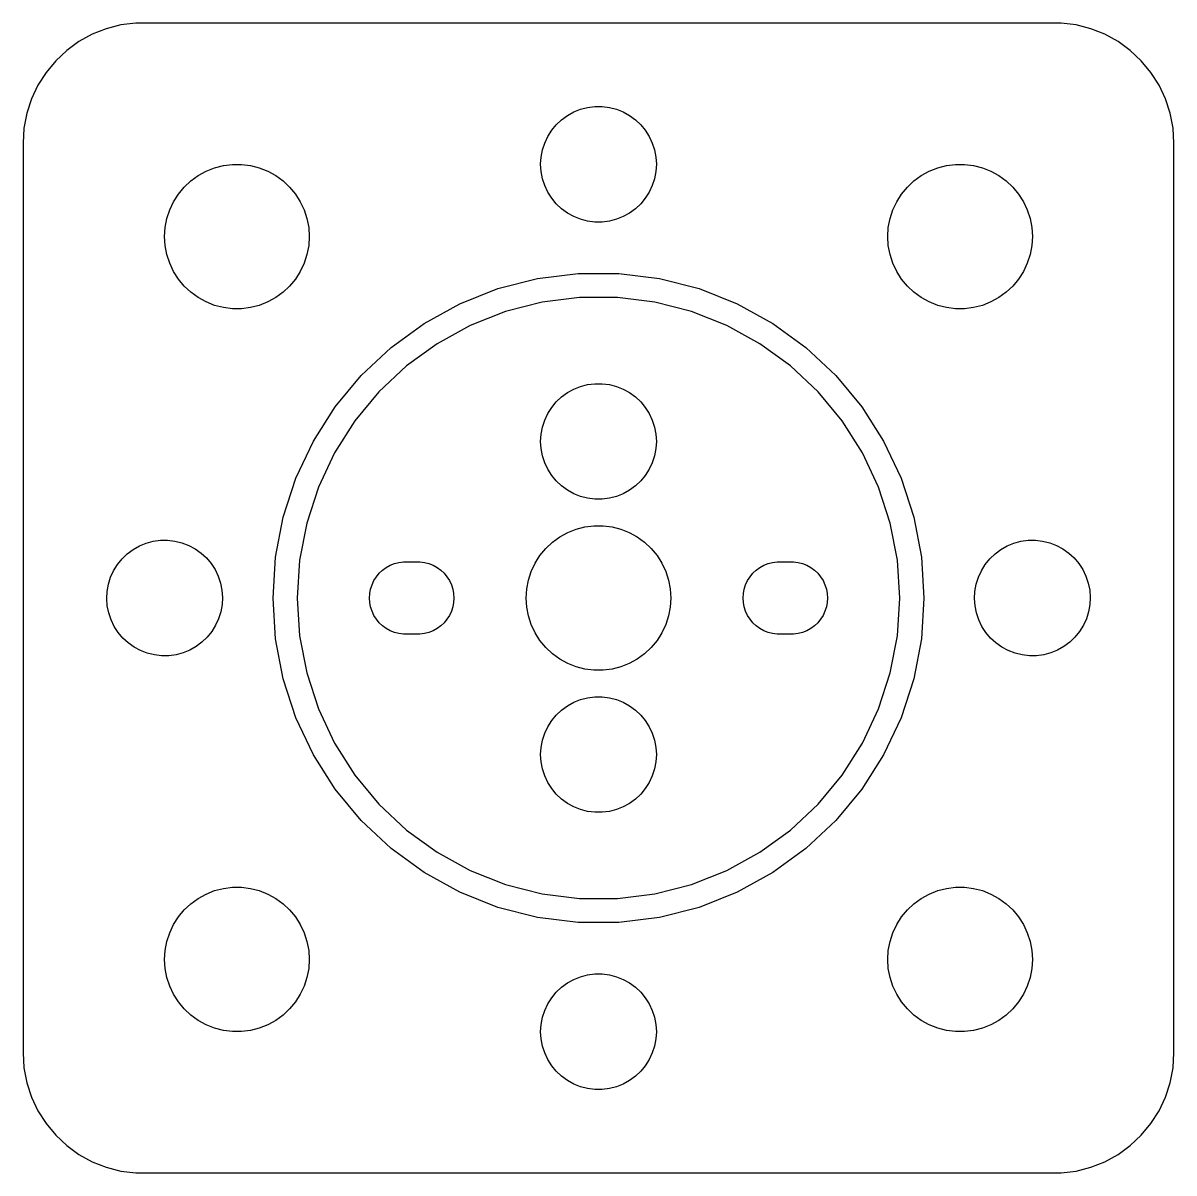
# Model space of a CAD drawing. Header units: metres. Extents: x -24 to 24, y -24 to 186.
# Drawn here: x -23.88 to 23.88, y 138.13 to 185.87 of the extents above; entities that cross this region are included whole.
import ezdxf

# ---------------------------------------------------------------- set-up
doc = ezdxf.new("R2010")
doc.units = ezdxf.units.M

msp = doc.modelspace()

# ---------------------------------------------------------------- linework, layer by layer
for p, q in [((-19.8119, 185.786), (-20.4201, 185.63)), ((-19.1889, 185.865), (-19.8119, 185.786)), ((19.1889, 185.865), (-19.1889, 185.865)), ((19.8119, 185.786), (19.1889, 185.865)), ((20.4201, 185.63), (19.8119, 185.786)), ((-21.0039, 185.399), (-21.5541, 185.097)), ((-20.4201, 185.63), (-21.0039, 185.399)), ((21.0039, 185.399), (20.4201, 185.63)), ((21.5541, 185.097), (21.0039, 185.399)), ((-21.5541, 185.097), (-22.0621, 184.728)), ((22.0621, 184.728), (21.5541, 185.097)), ((-22.0621, 184.728), (-22.5198, 184.298)), ((22.5198, 184.298), (22.0621, 184.728)), ((-22.5198, 184.298), (-22.9201, 183.814)), ((22.9201, 183.814), (22.5198, 184.298)), ((-22.9201, 183.814), (-23.2565, 183.284)), ((23.2565, 183.284), (22.9201, 183.814)), ((-23.2565, 183.284), (-23.5239, 182.716)), ((23.5239, 182.716), (23.2565, 183.284)), ((-23.5239, 182.716), (-23.7179, 182.118)), ((23.7179, 182.118), (23.5239, 182.716)), ((-23.7179, 182.118), (-23.8356, 181.502)), ((-1.52982, 181.849), (-1.28598, 182.026)), ((-1.28598, 182.026), (-1.02187, 182.172)), ((-1.02187, 182.172), (-0.741638, 182.283)), ((-0.741638, 182.283), (-0.449707, 182.357)), ((-0.449707, 182.357), (-0.150696, 182.395)), ((-0.150696, 182.395), (0.150696, 182.395)), ((0.150696, 182.395), (0.449707, 182.357)), ((0.449707, 182.357), (0.741638, 182.283)), ((0.741638, 182.283), (1.02187, 182.172)), ((1.02187, 182.172), (1.28598, 182.026)), ((1.28598, 182.026), (1.52982, 181.849)), ((23.8356, 181.502), (23.7179, 182.118)), ((-23.8356, 181.502), (-23.875, 180.875)), ((-1.94164, 181.411), (-1.74951, 181.643)), ((-1.74951, 181.643), (-1.52982, 181.849)), ((1.52982, 181.849), (1.74951, 181.643)), ((1.74951, 181.643), (1.94164, 181.411)), ((23.875, 180.875), (23.8356, 181.502)), ((-2.23146, 180.883), (-2.10313, 181.156)), ((-2.10313, 181.156), (-1.94164, 181.411)), ((1.94164, 181.411), (2.10313, 181.156)), ((2.10313, 181.156), (2.23146, 180.883)), ((-23.875, 180.875), (-23.875, 143.125)), ((-2.38107, 180.301), (-2.32458, 180.597)), ((-2.32458, 180.597), (-2.23146, 180.883)), ((2.23146, 180.883), (2.32458, 180.597)), ((2.32458, 180.597), (2.38107, 180.301)), ((23.875, 143.125), (23.875, 180.875)), ((-2.39999, 180), (-2.38107, 180.301)), ((2.38107, 180.301), (2.39999, 180)), ((-16.6075, 179.533), (-16.2773, 179.714)), ((-16.2773, 179.714), (-15.927, 179.853)), ((-15.927, 179.853), (-15.5621, 179.947)), ((-15.5621, 179.947), (-15.1884, 179.994)), ((-15.1884, 179.994), (-14.8116, 179.994)), ((-14.8116, 179.994), (-14.4379, 179.947)), ((-14.4379, 179.947), (-14.0729, 179.853)), ((-14.0729, 179.853), (-13.7227, 179.714)), ((-13.7227, 179.714), (-13.3925, 179.533)), ((-2.38107, 179.699), (-2.39999, 180)), ((-2.32458, 179.403), (-2.38107, 179.699)), ((2.38107, 179.699), (2.32458, 179.403)), ((2.39999, 180), (2.38107, 179.699)), ((13.3925, 179.533), (13.7227, 179.714)), ((13.7227, 179.714), (14.0729, 179.853)), ((14.0729, 179.853), (14.4379, 179.947)), ((14.4379, 179.947), (14.8116, 179.994)), ((14.8116, 179.994), (15.1884, 179.994)), ((15.1884, 179.994), (15.5621, 179.947)), ((15.5621, 179.947), (15.927, 179.853)), ((15.927, 179.853), (16.2773, 179.714)), ((16.2773, 179.714), (16.6075, 179.533)), ((-17.1869, 179.054), (-16.9123, 179.312)), ((-16.9123, 179.312), (-16.6075, 179.533)), ((-13.3925, 179.533), (-13.0877, 179.312)), ((-13.0877, 179.312), (-12.8131, 179.054)), ((-2.23146, 179.117), (-2.32458, 179.403)), ((-2.10313, 178.844), (-2.23146, 179.117)), ((2.23146, 179.117), (2.10313, 178.844)), ((2.32458, 179.403), (2.23146, 179.117)), ((12.8131, 179.054), (13.0877, 179.312)), ((13.0877, 179.312), (13.3925, 179.533)), ((16.6075, 179.533), (16.9123, 179.312)), ((16.9123, 179.312), (17.1869, 179.054)), ((-17.6289, 178.445), (-17.427, 178.763)), ((-17.427, 178.763), (-17.1869, 179.054)), ((-12.8131, 179.054), (-12.5729, 178.763)), ((-12.5729, 178.763), (-12.3711, 178.445)), ((-1.94164, 178.589), (-2.10313, 178.844)), ((-1.74951, 178.357), (-1.94164, 178.589)), ((1.94164, 178.589), (1.74951, 178.357)), ((2.10313, 178.844), (1.94164, 178.589)), ((12.3711, 178.445), (12.5729, 178.763)), ((12.5729, 178.763), (12.8131, 179.054)), ((17.1869, 179.054), (17.427, 178.763)), ((17.427, 178.763), (17.6289, 178.445)), ((-17.7893, 178.104), (-17.6289, 178.445)), ((-12.3711, 178.445), (-12.2107, 178.104)), ((-1.52982, 178.151), (-1.74951, 178.357)), ((-1.28598, 177.974), (-1.52982, 178.151)), ((1.52982, 178.151), (1.28598, 177.974)), ((1.74951, 178.357), (1.52982, 178.151)), ((12.2107, 178.104), (12.3711, 178.445)), ((17.6289, 178.445), (17.7893, 178.104)), ((-17.9763, 177.376), (-17.9057, 177.746)), ((-17.9057, 177.746), (-17.7893, 178.104)), ((-12.2107, 178.104), (-12.0942, 177.746)), ((-12.0942, 177.746), (-12.0237, 177.376)), ((-1.02187, 177.828), (-1.28598, 177.974)), ((-0.741638, 177.717), (-1.02187, 177.828)), ((-0.449707, 177.643), (-0.741638, 177.717)), ((-0.150696, 177.605), (-0.449707, 177.643)), ((0.449707, 177.643), (0.150696, 177.605)), ((0.741638, 177.717), (0.449707, 177.643)), ((1.02187, 177.828), (0.741638, 177.717)), ((1.28598, 177.974), (1.02187, 177.828)), ((12.0237, 177.376), (12.0942, 177.746)), ((12.0942, 177.746), (12.2107, 178.104)), ((17.7893, 178.104), (17.9057, 177.746)), ((17.9057, 177.746), (17.9763, 177.376)), ((-18, 177), (-17.9763, 177.376)), ((-12.0237, 177.376), (-12, 177)), ((0.150696, 177.605), (-0.150696, 177.605)), ((12, 177), (12.0237, 177.376)), ((17.9763, 177.376), (18, 177)), ((-17.9763, 176.624), (-18, 177)), ((-12, 177), (-12.0237, 176.624)), ((12.0237, 176.624), (12, 177)), ((18, 177), (17.9763, 176.624)), ((-17.9057, 176.254), (-17.9763, 176.624)), ((-17.7893, 175.896), (-17.9057, 176.254)), ((-12.0942, 176.254), (-12.2107, 175.896)), ((-12.0237, 176.624), (-12.0942, 176.254)), ((12.0942, 176.254), (12.0237, 176.624)), ((12.2107, 175.896), (12.0942, 176.254)), ((17.9057, 176.254), (17.7893, 175.896)), ((17.9763, 176.624), (17.9057, 176.254)), ((-17.6289, 175.555), (-17.7893, 175.896)), ((-12.2107, 175.896), (-12.3711, 175.555)), ((12.3711, 175.555), (12.2107, 175.896)), ((17.7893, 175.896), (17.6289, 175.555)), ((-17.427, 175.237), (-17.6289, 175.555)), ((-12.3711, 175.555), (-12.5729, 175.237)), ((-4.17172, 174.839), (-2.52963, 175.261)), ((-2.52963, 175.261), (-0.847672, 175.473)), ((-0.847672, 175.473), (0.847672, 175.473)), ((0.847672, 175.473), (2.52963, 175.261)), ((2.52963, 175.261), (4.17172, 174.839)), ((12.5729, 175.237), (12.3711, 175.555)), ((17.6289, 175.555), (17.427, 175.237)), ((-17.1869, 174.946), (-17.427, 175.237)), ((-16.9123, 174.688), (-17.1869, 174.946)), ((-12.8131, 174.946), (-13.0877, 174.688)), ((-12.5729, 175.237), (-12.8131, 174.946)), ((-5.74802, 174.215), (-4.17172, 174.839)), ((4.17172, 174.839), (5.74802, 174.215)), ((12.8131, 174.946), (12.5729, 175.237)), ((13.0877, 174.688), (12.8131, 174.946)), ((17.1869, 174.946), (16.9123, 174.688)), ((17.427, 175.237), (17.1869, 174.946)), ((-16.6075, 174.467), (-16.9123, 174.688)), ((-16.2773, 174.286), (-16.6075, 174.467)), ((-13.3925, 174.467), (-13.7227, 174.286)), ((-13.0877, 174.688), (-13.3925, 174.467)), ((-0.784866, 174.475), (-2.34225, 174.279)), ((0.784866, 174.475), (-0.784866, 174.475)), ((2.34225, 174.279), (0.784866, 174.475)), ((13.3925, 174.467), (13.0877, 174.688)), ((13.7227, 174.286), (13.3925, 174.467)), ((16.6075, 174.467), (16.2773, 174.286)), ((16.9123, 174.688), (16.6075, 174.467)), ((-15.927, 174.147), (-16.2773, 174.286)), ((-15.5621, 174.053), (-15.927, 174.147)), ((-15.1884, 174.006), (-15.5621, 174.053)), ((-14.8116, 174.006), (-15.1884, 174.006)), ((-14.4379, 174.053), (-14.8116, 174.006)), ((-14.0729, 174.147), (-14.4379, 174.053)), ((-13.7227, 174.286), (-14.0729, 174.147)), ((-7.23366, 173.398), (-5.74802, 174.215)), ((-3.8627, 173.888), (-5.32224, 173.31)), ((-2.34225, 174.279), (-3.8627, 173.888)), ((3.8627, 173.888), (2.34225, 174.279)), ((5.32224, 173.31), (3.8627, 173.888)), ((5.74802, 174.215), (7.23366, 173.398)), ((14.0729, 174.147), (13.7227, 174.286)), ((14.4379, 174.053), (14.0729, 174.147)), ((14.8116, 174.006), (14.4379, 174.053)), ((15.1884, 174.006), (14.8116, 174.006)), ((15.5621, 174.053), (15.1884, 174.006)), ((15.927, 174.147), (15.5621, 174.053)), ((16.2773, 174.286), (15.927, 174.147)), ((-8.60521, 172.402), (-7.23366, 173.398)), ((7.23366, 173.398), (8.60521, 172.402)), ((-5.32224, 173.31), (-6.69783, 172.554)), ((6.69783, 172.554), (5.32224, 173.31)), ((-9.84106, 171.241), (-8.60521, 172.402)), ((-6.69783, 172.554), (-7.96779, 171.631)), ((7.96779, 171.631), (6.69783, 172.554)), ((8.60521, 172.402), (9.84106, 171.241)), ((-7.96779, 171.631), (-9.11211, 170.557)), ((9.11211, 170.557), (7.96779, 171.631)), ((-10.9217, 169.935), (-9.84106, 171.241)), ((9.84106, 171.241), (10.9217, 169.935)), ((-9.11211, 170.557), (-10.1127, 169.347)), ((-1.52982, 170.349), (-1.28598, 170.526)), ((-1.28598, 170.526), (-1.02187, 170.672)), ((-1.02187, 170.672), (-0.741638, 170.783)), ((-0.741638, 170.783), (-0.449707, 170.857)), ((-0.449707, 170.857), (-0.150696, 170.895)), ((-0.150696, 170.895), (0.150696, 170.895)), ((0.150696, 170.895), (0.449707, 170.857)), ((0.449707, 170.857), (0.741638, 170.783)), ((0.741638, 170.783), (1.02187, 170.672)), ((1.02187, 170.672), (1.28598, 170.526)), ((1.28598, 170.526), (1.52982, 170.349)), ((10.1127, 169.347), (9.11211, 170.557)), ((-1.94164, 169.911), (-1.74951, 170.143)), ((-1.74951, 170.143), (-1.52982, 170.349)), ((1.52982, 170.349), (1.74951, 170.143)), ((1.74951, 170.143), (1.94164, 169.911)), ((-11.8301, 168.504), (-10.9217, 169.935)), ((-2.23146, 169.383), (-2.10313, 169.656)), ((-2.10313, 169.656), (-1.94164, 169.911)), ((1.94164, 169.911), (2.10313, 169.656)), ((2.10313, 169.656), (2.23146, 169.383)), ((10.9217, 169.935), (11.8301, 168.504)), ((-10.1127, 169.347), (-10.9538, 168.022)), ((-2.38107, 168.801), (-2.32458, 169.097)), ((-2.32458, 169.097), (-2.23146, 169.383)), ((2.23146, 169.383), (2.32458, 169.097)), ((2.32458, 169.097), (2.38107, 168.801)), ((10.9538, 168.022), (10.1127, 169.347)), ((-2.39999, 168.5), (-2.38107, 168.801)), ((2.38107, 168.801), (2.39999, 168.5)), ((-12.552, 166.97), (-11.8301, 168.504)), ((-2.38107, 168.199), (-2.39999, 168.5)), ((-2.32458, 167.903), (-2.38107, 168.199)), ((2.38107, 168.199), (2.32458, 167.903)), ((2.39999, 168.5), (2.38107, 168.199)), ((11.8301, 168.504), (12.552, 166.97)), ((-10.9538, 168.022), (-11.6222, 166.602)), ((-2.23146, 167.617), (-2.32458, 167.903)), ((-2.10313, 167.344), (-2.23146, 167.617)), ((2.23146, 167.617), (2.10313, 167.344)), ((2.32458, 167.903), (2.23146, 167.617)), ((11.6222, 166.602), (10.9538, 168.022)), ((-1.94164, 167.089), (-2.10313, 167.344)), ((2.10313, 167.344), (1.94164, 167.089)), ((-13.0759, 165.357), (-12.552, 166.97)), ((-1.74951, 166.857), (-1.94164, 167.089)), ((-1.52982, 166.651), (-1.74951, 166.857)), ((-1.28598, 166.474), (-1.52982, 166.651)), ((1.52982, 166.651), (1.28598, 166.474)), ((1.74951, 166.857), (1.52982, 166.651)), ((1.94164, 167.089), (1.74951, 166.857)), ((12.552, 166.97), (13.0759, 165.357)), ((-11.6222, 166.602), (-12.1073, 165.109)), ((-1.02187, 166.328), (-1.28598, 166.474)), ((-0.741638, 166.217), (-1.02187, 166.328)), ((-0.449707, 166.143), (-0.741638, 166.217)), ((0.741638, 166.217), (0.449707, 166.143)), ((1.02187, 166.328), (0.741638, 166.217)), ((1.28598, 166.474), (1.02187, 166.328)), ((12.1073, 165.109), (11.6222, 166.602)), ((-0.150696, 166.105), (-0.449707, 166.143)), ((0.150696, 166.105), (-0.150696, 166.105)), ((0.449707, 166.143), (0.150696, 166.105)), ((-13.3935, 163.692), (-13.0759, 165.357)), ((13.0759, 165.357), (13.3935, 163.692)), ((-12.1073, 165.109), (-12.4014, 163.567)), ((-1.27733, 164.714), (-0.927048, 164.853)), ((-0.927048, 164.853), (-0.562134, 164.947)), ((-0.562134, 164.947), (-0.18837, 164.994)), ((-0.18837, 164.994), (0.18837, 164.994)), ((0.18837, 164.994), (0.562134, 164.947)), ((0.562134, 164.947), (0.927048, 164.853)), ((0.927048, 164.853), (1.27733, 164.714)), ((12.4014, 163.567), (12.1073, 165.109)), ((-19.0445, 164.161), (-18.7655, 164.275)), ((-18.7655, 164.275), (-18.4744, 164.353)), ((-18.4744, 164.353), (-18.1758, 164.394)), ((-18.1758, 164.394), (-17.8744, 164.397)), ((-17.8744, 164.397), (-17.575, 164.362)), ((-17.575, 164.362), (-17.2823, 164.29)), ((-17.2823, 164.29), (-17.0009, 164.182)), ((-2.1869, 164.054), (-1.91226, 164.312)), ((-1.91226, 164.312), (-1.60747, 164.533)), ((-1.60747, 164.533), (-1.27733, 164.714)), ((1.27733, 164.714), (1.60747, 164.533)), ((1.60747, 164.533), (1.91226, 164.312)), ((1.91226, 164.312), (2.1869, 164.054)), ((16.9554, 164.161), (17.2345, 164.275)), ((17.2345, 164.275), (17.5256, 164.353)), ((17.5256, 164.353), (17.8242, 164.394)), ((17.8242, 164.394), (18.1256, 164.397)), ((18.1256, 164.397), (18.425, 164.362)), ((18.425, 164.362), (18.7177, 164.29)), ((18.7177, 164.29), (18.9991, 164.182)), ((-19.7666, 163.624), (-19.5491, 163.833)), ((-19.5491, 163.833), (-19.3071, 164.013)), ((-19.3071, 164.013), (-19.0445, 164.161)), ((-17.0009, 164.182), (-16.7353, 164.04)), ((-16.7353, 164.04), (-16.4896, 163.865)), ((-16.4896, 163.865), (-16.2678, 163.661)), ((-2.42705, 163.763), (-2.1869, 164.054)), ((2.1869, 164.054), (2.42705, 163.763)), ((16.2334, 163.624), (16.4509, 163.833)), ((16.4509, 163.833), (16.6929, 164.013)), ((16.6929, 164.013), (16.9554, 164.161)), ((18.9991, 164.182), (19.2647, 164.04)), ((19.2647, 164.04), (19.5104, 163.865)), ((19.5104, 163.865), (19.7322, 163.661)), ((-20.1151, 163.134), (-19.9563, 163.39)), ((-19.9563, 163.39), (-19.7666, 163.624)), ((-16.2678, 163.661), (-16.0732, 163.431)), ((-16.0732, 163.431), (-15.9091, 163.178)), ((-13.5, 162), (-13.3935, 163.692)), ((-12.4014, 163.567), (-12.5, 162)), ((-8.80373, 163.266), (-8.63866, 163.357)), ((-8.63866, 163.357), (-8.46352, 163.427)), ((-8.46352, 163.427), (-8.28107, 163.473)), ((-8.28107, 163.473), (-8.09418, 163.497)), ((-8.09418, 163.497), (-7.40581, 163.497)), ((-7.40581, 163.497), (-7.21892, 163.473)), ((-7.21892, 163.473), (-7.03647, 163.427)), ((-7.03647, 163.427), (-6.86133, 163.357)), ((-6.86133, 163.357), (-6.69626, 163.266)), ((-2.78932, 163.104), (-2.62891, 163.445)), ((-2.62891, 163.445), (-2.42705, 163.763)), ((2.42705, 163.763), (2.62891, 163.445)), ((2.62891, 163.445), (2.78932, 163.104)), ((6.69626, 163.266), (6.86133, 163.357)), ((6.86133, 163.357), (7.03647, 163.427)), ((7.03647, 163.427), (7.21892, 163.473)), ((7.21892, 163.473), (7.40581, 163.497)), ((7.40581, 163.497), (8.09418, 163.497)), ((8.09418, 163.497), (8.28107, 163.473)), ((8.28107, 163.473), (8.46352, 163.427)), ((8.46352, 163.427), (8.63866, 163.357)), ((8.63866, 163.357), (8.80373, 163.266)), ((12.5, 162), (12.4014, 163.567)), ((13.3935, 163.692), (13.5, 162)), ((15.8849, 163.134), (16.0437, 163.39)), ((16.0437, 163.39), (16.2334, 163.624)), ((19.7322, 163.661), (19.9268, 163.431)), ((19.9268, 163.431), (20.0909, 163.178)), ((-20.3307, 162.572), (-20.2406, 162.86)), ((-20.2406, 162.86), (-20.1151, 163.134)), ((-15.9091, 163.178), (-15.7779, 162.907)), ((-15.7779, 162.907), (-15.6818, 162.621)), ((-9.31445, 162.723), (-9.21352, 162.882)), ((-9.21352, 162.882), (-9.09344, 163.027)), ((-9.09344, 163.027), (-8.95613, 163.156)), ((-8.95613, 163.156), (-8.80373, 163.266)), ((-6.69626, 163.266), (-6.54385, 163.156)), ((-6.54385, 163.156), (-6.40654, 163.027)), ((-6.40654, 163.027), (-6.28647, 162.882)), ((-6.28647, 162.882), (-6.18553, 162.723)), ((-2.90575, 162.746), (-2.78932, 163.104)), ((2.78932, 163.104), (2.90575, 162.746)), ((6.18553, 162.723), (6.28647, 162.882)), ((6.28647, 162.882), (6.40654, 163.027)), ((6.40654, 163.027), (6.54385, 163.156)), ((6.54385, 163.156), (6.69626, 163.266)), ((8.80373, 163.266), (8.95613, 163.156)), ((8.95613, 163.156), (9.09344, 163.027)), ((9.09344, 163.027), (9.21352, 162.882)), ((9.21352, 162.882), (9.31445, 162.723)), ((15.6693, 162.572), (15.7594, 162.86)), ((15.7594, 162.86), (15.8849, 163.134)), ((20.0909, 163.178), (20.2221, 162.907)), ((20.2221, 162.907), (20.3182, 162.621)), ((-20.3841, 162.276), (-20.3307, 162.572)), ((-15.6818, 162.621), (-15.6222, 162.326)), ((-9.48816, 162.188), (-9.45287, 162.373)), ((-9.45287, 162.373), (-9.39465, 162.552)), ((-9.39465, 162.552), (-9.31445, 162.723)), ((-6.18553, 162.723), (-6.10533, 162.552)), ((-6.10533, 162.552), (-6.04712, 162.373)), ((-6.04712, 162.373), (-6.01183, 162.188)), ((-3, 162), (-2.97633, 162.376)), ((-2.97633, 162.376), (-2.90575, 162.746)), ((2.90575, 162.746), (2.97633, 162.376)), ((2.97633, 162.376), (3, 162)), ((6.01183, 162.188), (6.04712, 162.373)), ((6.04712, 162.373), (6.10533, 162.552)), ((6.10533, 162.552), (6.18553, 162.723)), ((9.31445, 162.723), (9.39465, 162.552)), ((9.39465, 162.552), (9.45287, 162.373)), ((9.45287, 162.373), (9.48816, 162.188)), ((15.6159, 162.276), (15.6693, 162.572)), ((20.3182, 162.621), (20.3778, 162.326)), ((-20.3999, 161.975), (-20.3841, 162.276)), ((-20.3778, 161.674), (-20.3999, 161.975)), ((-15.6222, 162.326), (-15.6001, 162.025)), ((-15.6001, 162.025), (-15.6159, 161.724)), ((-13.3935, 160.308), (-13.5, 162)), ((-12.5, 162), (-12.4014, 160.433)), ((-9.5, 162), (-9.48816, 162.188)), ((-9.48816, 161.812), (-9.5, 162)), ((-6.01183, 162.188), (-6, 162)), ((-6, 162), (-6.01183, 161.812)), ((-2.97633, 161.624), (-3, 162)), ((3, 162), (2.97633, 161.624)), ((6, 162), (6.01183, 162.188)), ((6.01183, 161.812), (6, 162)), ((9.48816, 162.188), (9.5, 162)), ((9.5, 162), (9.48816, 161.812)), ((12.4014, 160.433), (12.5, 162)), ((13.5, 162), (13.3935, 160.308)), ((15.6001, 161.975), (15.6159, 162.276)), ((15.6222, 161.674), (15.6001, 161.975)), ((20.3778, 162.326), (20.3999, 162.025)), ((20.3999, 162.025), (20.3841, 161.724)), ((-20.3182, 161.379), (-20.3778, 161.674)), ((-15.6693, 161.428), (-15.7594, 161.14)), ((-15.6159, 161.724), (-15.6693, 161.428)), ((-9.45287, 161.627), (-9.48816, 161.812)), ((-9.39465, 161.448), (-9.45287, 161.627)), ((-9.31445, 161.277), (-9.39465, 161.448)), ((-6.10533, 161.448), (-6.18553, 161.277)), ((-6.04712, 161.627), (-6.10533, 161.448)), ((-6.01183, 161.812), (-6.04712, 161.627)), ((-2.90575, 161.254), (-2.97633, 161.624)), ((2.97633, 161.624), (2.90575, 161.254)), ((6.04712, 161.627), (6.01183, 161.812)), ((6.10533, 161.448), (6.04712, 161.627)), ((6.18553, 161.277), (6.10533, 161.448)), ((9.39465, 161.448), (9.31445, 161.277)), ((9.45287, 161.627), (9.39465, 161.448)), ((9.48816, 161.812), (9.45287, 161.627)), ((15.6818, 161.379), (15.6222, 161.674)), ((20.3307, 161.428), (20.2406, 161.14)), ((20.3841, 161.724), (20.3307, 161.428)), ((-20.2221, 161.093), (-20.3182, 161.379)), ((-20.0909, 160.822), (-20.2221, 161.093)), ((-15.7594, 161.14), (-15.8849, 160.866)), ((-9.21352, 161.118), (-9.31445, 161.277)), ((-9.09344, 160.973), (-9.21352, 161.118)), ((-8.95613, 160.844), (-9.09344, 160.973)), ((-6.40654, 160.973), (-6.54385, 160.844)), ((-6.28647, 161.118), (-6.40654, 160.973)), ((-6.18553, 161.277), (-6.28647, 161.118)), ((-2.78932, 160.896), (-2.90575, 161.254)), ((2.90575, 161.254), (2.78932, 160.896)), ((6.28647, 161.118), (6.18553, 161.277)), ((6.40654, 160.973), (6.28647, 161.118)), ((6.54385, 160.844), (6.40654, 160.973)), ((9.09344, 160.973), (8.95613, 160.844)), ((9.21352, 161.118), (9.09344, 160.973)), ((9.31445, 161.277), (9.21352, 161.118)), ((15.7779, 161.093), (15.6818, 161.379)), ((15.9091, 160.822), (15.7779, 161.093)), ((20.2406, 161.14), (20.1151, 160.866)), ((-19.9268, 160.569), (-20.0909, 160.822)), ((-19.7322, 160.339), (-19.9268, 160.569)), ((-16.0437, 160.61), (-16.2334, 160.376)), ((-15.8849, 160.866), (-16.0437, 160.61)), ((-8.80373, 160.734), (-8.95613, 160.844)), ((-8.63866, 160.643), (-8.80373, 160.734)), ((-8.46352, 160.573), (-8.63866, 160.643)), ((-8.28107, 160.527), (-8.46352, 160.573)), ((-8.09418, 160.503), (-8.28107, 160.527)), ((-7.40581, 160.503), (-8.09418, 160.503)), ((-7.21892, 160.527), (-7.40581, 160.503)), ((-7.03647, 160.573), (-7.21892, 160.527)), ((-6.86133, 160.643), (-7.03647, 160.573)), ((-6.69626, 160.734), (-6.86133, 160.643)), ((-6.54385, 160.844), (-6.69626, 160.734)), ((-2.62891, 160.555), (-2.78932, 160.896)), ((-2.42705, 160.237), (-2.62891, 160.555)), ((2.62891, 160.555), (2.42705, 160.237)), ((2.78932, 160.896), (2.62891, 160.555)), ((6.69626, 160.734), (6.54385, 160.844)), ((6.86133, 160.643), (6.69626, 160.734)), ((7.03647, 160.573), (6.86133, 160.643)), ((7.21892, 160.527), (7.03647, 160.573)), ((7.40581, 160.503), (7.21892, 160.527)), ((8.09418, 160.503), (7.40581, 160.503)), ((8.28107, 160.527), (8.09418, 160.503)), ((8.46352, 160.573), (8.28107, 160.527)), ((8.63866, 160.643), (8.46352, 160.573)), ((8.80373, 160.734), (8.63866, 160.643)), ((8.95613, 160.844), (8.80373, 160.734)), ((16.0732, 160.569), (15.9091, 160.822)), ((16.2678, 160.339), (16.0732, 160.569)), ((19.9563, 160.61), (19.7666, 160.376)), ((20.1151, 160.866), (19.9563, 160.61)), ((-19.5104, 160.135), (-19.7322, 160.339)), ((-19.2647, 159.96), (-19.5104, 160.135)), ((-16.6929, 159.987), (-16.9554, 159.839)), ((-16.4509, 160.167), (-16.6929, 159.987)), ((-16.2334, 160.376), (-16.4509, 160.167)), ((-13.0759, 158.643), (-13.3935, 160.308)), ((-12.4014, 160.433), (-12.1073, 158.891)), ((-2.1869, 159.946), (-2.42705, 160.237)), ((2.42705, 160.237), (2.1869, 159.946)), ((12.1073, 158.891), (12.4014, 160.433)), ((13.3935, 160.308), (13.0759, 158.643)), ((16.4896, 160.135), (16.2678, 160.339)), ((16.7353, 159.96), (16.4896, 160.135)), ((19.3071, 159.987), (19.0445, 159.839)), ((19.5491, 160.167), (19.3071, 159.987)), ((19.7666, 160.376), (19.5491, 160.167)), ((-18.9991, 159.818), (-19.2647, 159.96)), ((-18.7177, 159.71), (-18.9991, 159.818)), ((-18.425, 159.638), (-18.7177, 159.71)), ((-18.1256, 159.603), (-18.425, 159.638)), ((-17.8242, 159.606), (-18.1256, 159.603)), ((-17.5256, 159.647), (-17.8242, 159.606)), ((-17.2345, 159.725), (-17.5256, 159.647)), ((-16.9554, 159.839), (-17.2345, 159.725)), ((-1.91226, 159.688), (-2.1869, 159.946)), ((-1.60747, 159.467), (-1.91226, 159.688)), ((1.91226, 159.688), (1.60747, 159.467)), ((2.1869, 159.946), (1.91226, 159.688)), ((17.0009, 159.818), (16.7353, 159.96)), ((17.2823, 159.71), (17.0009, 159.818)), ((17.575, 159.638), (17.2823, 159.71)), ((17.8744, 159.603), (17.575, 159.638)), ((18.1758, 159.606), (17.8744, 159.603)), ((18.4744, 159.647), (18.1758, 159.606)), ((18.7655, 159.725), (18.4744, 159.647)), ((19.0445, 159.839), (18.7655, 159.725)), ((-1.27733, 159.286), (-1.60747, 159.467)), ((-0.927048, 159.147), (-1.27733, 159.286)), ((-0.562134, 159.053), (-0.927048, 159.147)), ((-0.18837, 159.006), (-0.562134, 159.053)), ((0.562134, 159.053), (0.18837, 159.006)), ((0.927048, 159.147), (0.562134, 159.053)), ((1.27733, 159.286), (0.927048, 159.147)), ((1.60747, 159.467), (1.27733, 159.286)), ((-12.552, 157.03), (-13.0759, 158.643)), ((-12.1073, 158.891), (-11.6222, 157.398)), ((0.18837, 159.006), (-0.18837, 159.006)), ((11.6222, 157.398), (12.1073, 158.891)), ((13.0759, 158.643), (12.552, 157.03)), ((-1.28598, 157.526), (-1.02187, 157.672)), ((-1.02187, 157.672), (-0.741638, 157.783)), ((-0.741638, 157.783), (-0.449707, 157.857)), ((-0.449707, 157.857), (-0.150696, 157.895)), ((-0.150696, 157.895), (0.150696, 157.895)), ((0.150696, 157.895), (0.449707, 157.857)), ((0.449707, 157.857), (0.741638, 157.783)), ((0.741638, 157.783), (1.02187, 157.672)), ((1.02187, 157.672), (1.28598, 157.526)), ((-11.6222, 157.398), (-10.9538, 155.978)), ((-1.94164, 156.911), (-1.74951, 157.143)), ((-1.74951, 157.143), (-1.52982, 157.349)), ((-1.52982, 157.349), (-1.28598, 157.526)), ((1.28598, 157.526), (1.52982, 157.349)), ((1.52982, 157.349), (1.74951, 157.143)), ((1.74951, 157.143), (1.94164, 156.911)), ((10.9538, 155.978), (11.6222, 157.398)), ((-11.8301, 155.496), (-12.552, 157.03)), ((-2.23146, 156.383), (-2.10313, 156.656)), ((-2.10313, 156.656), (-1.94164, 156.911)), ((1.94164, 156.911), (2.10313, 156.656)), ((2.10313, 156.656), (2.23146, 156.383)), ((12.552, 157.03), (11.8301, 155.496)), ((-2.32458, 156.097), (-2.23146, 156.383)), ((2.23146, 156.383), (2.32458, 156.097)), ((-10.9538, 155.978), (-10.1127, 154.653)), ((-2.39999, 155.5), (-2.38107, 155.801)), ((-2.38107, 155.801), (-2.32458, 156.097)), ((2.32458, 156.097), (2.38107, 155.801)), ((2.38107, 155.801), (2.39999, 155.5)), ((10.1127, 154.653), (10.9538, 155.978)), ((-10.9217, 154.065), (-11.8301, 155.496)), ((-2.38107, 155.199), (-2.39999, 155.5)), ((-2.32458, 154.903), (-2.38107, 155.199)), ((2.38107, 155.199), (2.32458, 154.903)), ((2.39999, 155.5), (2.38107, 155.199)), ((11.8301, 155.496), (10.9217, 154.065)), ((-2.23146, 154.617), (-2.32458, 154.903)), ((2.32458, 154.903), (2.23146, 154.617)), ((-10.1127, 154.653), (-9.11211, 153.443)), ((-2.10313, 154.344), (-2.23146, 154.617)), ((-1.94164, 154.089), (-2.10313, 154.344)), ((2.10313, 154.344), (1.94164, 154.089)), ((2.23146, 154.617), (2.10313, 154.344)), ((9.11211, 153.443), (10.1127, 154.653)), ((-9.84106, 152.759), (-10.9217, 154.065)), ((-1.74951, 153.857), (-1.94164, 154.089)), ((-1.52982, 153.651), (-1.74951, 153.857)), ((1.74951, 153.857), (1.52982, 153.651)), ((1.94164, 154.089), (1.74951, 153.857)), ((10.9217, 154.065), (9.84106, 152.759)), ((-9.11211, 153.443), (-7.96779, 152.369)), ((-1.28598, 153.474), (-1.52982, 153.651)), ((-1.02187, 153.328), (-1.28598, 153.474)), ((-0.741638, 153.217), (-1.02187, 153.328)), ((1.02187, 153.328), (0.741638, 153.217)), ((1.28598, 153.474), (1.02187, 153.328)), ((1.52982, 153.651), (1.28598, 153.474)), ((7.96779, 152.369), (9.11211, 153.443)), ((-0.449707, 153.143), (-0.741638, 153.217)), ((-0.150696, 153.105), (-0.449707, 153.143)), ((0.150696, 153.105), (-0.150696, 153.105)), ((0.449707, 153.143), (0.150696, 153.105)), ((0.741638, 153.217), (0.449707, 153.143)), ((-8.60521, 151.598), (-9.84106, 152.759)), ((-7.96779, 152.369), (-6.69783, 151.446)), ((6.69783, 151.446), (7.96779, 152.369)), ((9.84106, 152.759), (8.60521, 151.598)), ((-7.23366, 150.602), (-8.60521, 151.598)), ((-6.69783, 151.446), (-5.32224, 150.69)), ((5.32224, 150.69), (6.69783, 151.446)), ((8.60521, 151.598), (7.23366, 150.602)), ((-5.74802, 149.785), (-7.23366, 150.602)), ((-5.32224, 150.69), (-3.8627, 150.112)), ((3.8627, 150.112), (5.32224, 150.69)), ((7.23366, 150.602), (5.74802, 149.785)), ((-15.927, 149.853), (-15.5621, 149.947)), ((-15.5621, 149.947), (-15.1884, 149.994)), ((-15.1884, 149.994), (-14.8116, 149.994)), ((-14.8116, 149.994), (-14.4379, 149.947)), ((-14.4379, 149.947), (-14.0729, 149.853)), ((-3.8627, 150.112), (-2.34225, 149.721)), ((2.34225, 149.721), (3.8627, 150.112)), ((14.0729, 149.853), (14.4379, 149.947)), ((14.4379, 149.947), (14.8116, 149.994)), ((14.8116, 149.994), (15.1884, 149.994)), ((15.1884, 149.994), (15.5621, 149.947)), ((15.5621, 149.947), (15.927, 149.853)), ((-16.9123, 149.312), (-16.6075, 149.533)), ((-16.6075, 149.533), (-16.2773, 149.714)), ((-16.2773, 149.714), (-15.927, 149.853)), ((-14.0729, 149.853), (-13.7227, 149.714)), ((-13.7227, 149.714), (-13.3925, 149.533)), ((-13.3925, 149.533), (-13.0877, 149.312)), ((-4.17172, 149.161), (-5.74802, 149.785)), ((-2.34225, 149.721), (-0.784866, 149.525)), ((-0.784866, 149.525), (0.784866, 149.525)), ((0.784866, 149.525), (2.34225, 149.721)), ((5.74802, 149.785), (4.17172, 149.161)), ((13.0877, 149.312), (13.3925, 149.533)), ((13.3925, 149.533), (13.7227, 149.714)), ((13.7227, 149.714), (14.0729, 149.853)), ((15.927, 149.853), (16.2773, 149.714)), ((16.2773, 149.714), (16.6075, 149.533)), ((16.6075, 149.533), (16.9123, 149.312)), ((-17.427, 148.763), (-17.1869, 149.054)), ((-17.1869, 149.054), (-16.9123, 149.312)), ((-13.0877, 149.312), (-12.8131, 149.054)), ((-12.8131, 149.054), (-12.5729, 148.763)), ((-2.52963, 148.739), (-4.17172, 149.161)), ((4.17172, 149.161), (2.52963, 148.739)), ((12.5729, 148.763), (12.8131, 149.054)), ((12.8131, 149.054), (13.0877, 149.312)), ((16.9123, 149.312), (17.1869, 149.054)), ((17.1869, 149.054), (17.427, 148.763)), ((-17.6289, 148.445), (-17.427, 148.763)), ((-12.5729, 148.763), (-12.3711, 148.445)), ((-0.847672, 148.527), (-2.52963, 148.739)), ((0.847672, 148.527), (-0.847672, 148.527)), ((2.52963, 148.739), (0.847672, 148.527)), ((12.3711, 148.445), (12.5729, 148.763)), ((17.427, 148.763), (17.6289, 148.445)), ((-17.9057, 147.746), (-17.7893, 148.104)), ((-17.7893, 148.104), (-17.6289, 148.445)), ((-12.3711, 148.445), (-12.2107, 148.104)), ((-12.2107, 148.104), (-12.0942, 147.746)), ((12.0942, 147.746), (12.2107, 148.104)), ((12.2107, 148.104), (12.3711, 148.445)), ((17.6289, 148.445), (17.7893, 148.104)), ((17.7893, 148.104), (17.9057, 147.746)), ((-17.9763, 147.376), (-17.9057, 147.746)), ((-12.0942, 147.746), (-12.0237, 147.376)), ((12.0237, 147.376), (12.0942, 147.746)), ((17.9057, 147.746), (17.9763, 147.376)), ((-18, 147), (-17.9763, 147.376)), ((-12.0237, 147.376), (-12, 147)), ((12, 147), (12.0237, 147.376)), ((17.9763, 147.376), (18, 147)), ((-17.9763, 146.624), (-18, 147)), ((-17.9057, 146.254), (-17.9763, 146.624)), ((-12.0237, 146.624), (-12.0942, 146.254)), ((-12, 147), (-12.0237, 146.624)), ((12.0237, 146.624), (12, 147)), ((12.0942, 146.254), (12.0237, 146.624)), ((17.9763, 146.624), (17.9057, 146.254)), ((18, 147), (17.9763, 146.624)), ((-17.7893, 145.896), (-17.9057, 146.254)), ((-12.0942, 146.254), (-12.2107, 145.896)), ((-1.28598, 146.026), (-1.02187, 146.172)), ((-1.02187, 146.172), (-0.741638, 146.283)), ((-0.741638, 146.283), (-0.449707, 146.357)), ((-0.449707, 146.357), (-0.150696, 146.395)), ((-0.150696, 146.395), (0.150696, 146.395)), ((0.150696, 146.395), (0.449707, 146.357)), ((0.449707, 146.357), (0.741638, 146.283)), ((0.741638, 146.283), (1.02187, 146.172)), ((1.02187, 146.172), (1.28598, 146.026)), ((12.2107, 145.896), (12.0942, 146.254)), ((17.9057, 146.254), (17.7893, 145.896)), ((-17.6289, 145.555), (-17.7893, 145.896)), ((-12.2107, 145.896), (-12.3711, 145.555)), ((-1.94164, 145.411), (-1.74951, 145.643)), ((-1.74951, 145.643), (-1.52982, 145.849)), ((-1.52982, 145.849), (-1.28598, 146.026)), ((1.28598, 146.026), (1.52982, 145.849)), ((1.52982, 145.849), (1.74951, 145.643)), ((1.74951, 145.643), (1.94164, 145.411)), ((12.3711, 145.555), (12.2107, 145.896)), ((17.7893, 145.896), (17.6289, 145.555)), ((-17.427, 145.237), (-17.6289, 145.555)), ((-17.1869, 144.946), (-17.427, 145.237)), ((-12.5729, 145.237), (-12.8131, 144.946)), ((-12.3711, 145.555), (-12.5729, 145.237)), ((-2.10313, 145.156), (-1.94164, 145.411)), ((1.94164, 145.411), (2.10313, 145.156)), ((12.5729, 145.237), (12.3711, 145.555)), ((12.8131, 144.946), (12.5729, 145.237)), ((17.427, 145.237), (17.1869, 144.946)), ((17.6289, 145.555), (17.427, 145.237)), ((-16.9123, 144.688), (-17.1869, 144.946)), ((-16.6075, 144.467), (-16.9123, 144.688)), ((-13.0877, 144.688), (-13.3925, 144.467)), ((-12.8131, 144.946), (-13.0877, 144.688)), ((-2.32458, 144.597), (-2.23146, 144.883)), ((-2.23146, 144.883), (-2.10313, 145.156)), ((2.10313, 145.156), (2.23146, 144.883)), ((2.23146, 144.883), (2.32458, 144.597)), ((13.0877, 144.688), (12.8131, 144.946)), ((13.3925, 144.467), (13.0877, 144.688)), ((16.9123, 144.688), (16.6075, 144.467)), ((17.1869, 144.946), (16.9123, 144.688)), ((-16.2773, 144.286), (-16.6075, 144.467)), ((-15.927, 144.147), (-16.2773, 144.286)), ((-13.7227, 144.286), (-14.0729, 144.147)), ((-13.3925, 144.467), (-13.7227, 144.286)), ((-2.39999, 144), (-2.38107, 144.301)), ((-2.38107, 144.301), (-2.32458, 144.597)), ((2.32458, 144.597), (2.38107, 144.301)), ((2.38107, 144.301), (2.39999, 144)), ((13.7227, 144.286), (13.3925, 144.467)), ((14.0729, 144.147), (13.7227, 144.286)), ((16.2773, 144.286), (15.927, 144.147)), ((16.6075, 144.467), (16.2773, 144.286)), ((-15.5621, 144.053), (-15.927, 144.147)), ((-15.1884, 144.006), (-15.5621, 144.053)), ((-14.8116, 144.006), (-15.1884, 144.006)), ((-14.4379, 144.053), (-14.8116, 144.006)), ((-14.0729, 144.147), (-14.4379, 144.053)), ((-2.38107, 143.699), (-2.39999, 144)), ((2.39999, 144), (2.38107, 143.699)), ((14.4379, 144.053), (14.0729, 144.147)), ((14.8116, 144.006), (14.4379, 144.053)), ((15.1884, 144.006), (14.8116, 144.006)), ((15.5621, 144.053), (15.1884, 144.006)), ((15.927, 144.147), (15.5621, 144.053)), ((-2.32458, 143.403), (-2.38107, 143.699)), ((-2.23146, 143.117), (-2.32458, 143.403)), ((2.32458, 143.403), (2.23146, 143.117)), ((2.38107, 143.699), (2.32458, 143.403)), ((-23.875, 143.125), (-23.8356, 142.498)), ((-2.10313, 142.844), (-2.23146, 143.117)), ((-1.94164, 142.589), (-2.10313, 142.844)), ((2.10313, 142.844), (1.94164, 142.589)), ((2.23146, 143.117), (2.10313, 142.844)), ((23.8356, 142.498), (23.875, 143.125)), ((-23.8356, 142.498), (-23.7179, 141.882)), ((-1.74951, 142.357), (-1.94164, 142.589)), ((-1.52982, 142.151), (-1.74951, 142.357)), ((1.74951, 142.357), (1.52982, 142.151)), ((1.94164, 142.589), (1.74951, 142.357)), ((23.7179, 141.882), (23.8356, 142.498)), ((-23.7179, 141.882), (-23.5239, 141.284)), ((-1.28598, 141.974), (-1.52982, 142.151)), ((-1.02187, 141.828), (-1.28598, 141.974)), ((-0.741638, 141.717), (-1.02187, 141.828)), ((1.02187, 141.828), (0.741638, 141.717)), ((1.28598, 141.974), (1.02187, 141.828)), ((1.52982, 142.151), (1.28598, 141.974)), ((23.5239, 141.284), (23.7179, 141.882)), ((-0.449707, 141.643), (-0.741638, 141.717)), ((-0.150696, 141.605), (-0.449707, 141.643)), ((0.150696, 141.605), (-0.150696, 141.605)), ((0.449707, 141.643), (0.150696, 141.605)), ((0.741638, 141.717), (0.449707, 141.643)), ((-23.5239, 141.284), (-23.2565, 140.716)), ((23.2565, 140.716), (23.5239, 141.284)), ((-23.2565, 140.716), (-22.9201, 140.186)), ((22.9201, 140.186), (23.2565, 140.716)), ((-22.9201, 140.186), (-22.5198, 139.702)), ((22.5198, 139.702), (22.9201, 140.186)), ((-22.5198, 139.702), (-22.0621, 139.272)), ((22.0621, 139.272), (22.5198, 139.702)), ((-22.0621, 139.272), (-21.5541, 138.903)), ((21.5541, 138.903), (22.0621, 139.272)), ((-21.5541, 138.903), (-21.0039, 138.601)), ((-21.0039, 138.601), (-20.4201, 138.37)), ((20.4201, 138.37), (21.0039, 138.601)), ((21.0039, 138.601), (21.5541, 138.903)), ((-20.4201, 138.37), (-19.8119, 138.214)), ((-19.8119, 138.214), (-19.1889, 138.135)), ((-19.1889, 138.135), (19.1889, 138.135)), ((19.1889, 138.135), (19.8119, 138.214)), ((19.8119, 138.214), (20.4201, 138.37))]:
    msp.add_line(p, q)

doc.saveas('drawing.dxf')
